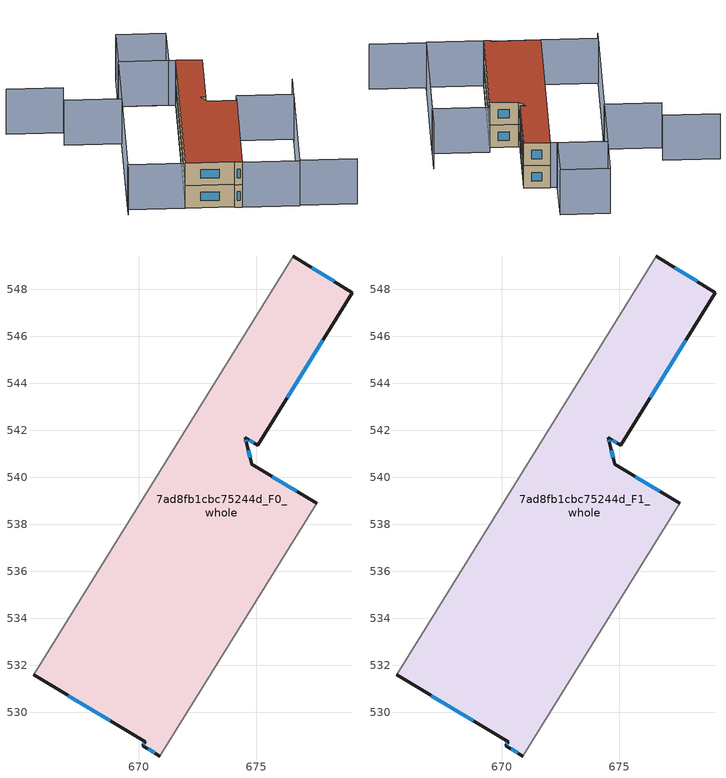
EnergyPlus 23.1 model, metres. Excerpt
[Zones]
7ad8fb1cbc75244d_F0_whole
 floor ground (EU_floor_Construction): 679.1,547.85 675.07,541.36 674.53,541.69 674.59,541.43 674.81,540.55 677.57,538.89 670.9,528.14 670.17,528.58 670.26,528.74 665.52,531.61 676.58,549.42 z0
 wall outside (EU_wall_Construction): 677.57,538.89 674.81,540.55 674.59,541.43 674.53,541.69 675.07,541.36 679.1,547.85 676.58,549.42 / 665.52,531.61 670.26,528.74 670.17,528.58 670.9,528.14 z0:3
 wall adiabatic (EU_wall_Construction): 670.9,528.14 677.57,538.89 / 676.58,549.42 665.52,531.61 z0:3
 window (EU_Window_Construction): 674.7,541.59 674.9,541.46 / 674.57,541.51 674.55,541.61 / 674.74,540.83 674.66,541.16 / 676.71,539.41 675.67,540.04 / 670.39,528.44 670.67,528.28 / 670.23,528.69 670.2,528.63 / 667,530.71 668.78,529.63 / 678.31,548.34 677.36,548.93 / 676.32,543.38 677.84,545.83 z0.93:2.07
7ad8fb1cbc75244d_F1_whole
 floor to 7ad8fb1cbc75244d_F0_whole (EU_floor_Construction): 679.1,547.85 675.07,541.36 674.53,541.69 674.59,541.43 674.81,540.55 677.57,538.89 670.9,528.14 670.17,528.58 670.26,528.74 665.52,531.61 676.58,549.42 z3
 wall outside (EU_wall_Construction): 677.57,538.89 674.81,540.55 674.59,541.43 674.53,541.69 675.07,541.36 679.1,547.85 676.58,549.42 / 665.52,531.61 670.26,528.74 670.17,528.58 670.9,528.14 z3:6
 wall adiabatic (EU_wall_Construction): 670.9,528.14 677.57,538.89 / 676.58,549.42 665.52,531.61 z3:6
 window (EU_Window_Construction): 674.7,541.59 674.9,541.46 / 674.57,541.51 674.55,541.61 / 674.74,540.83 674.66,541.16 / 676.71,539.41 675.67,540.04 / 670.39,528.44 670.67,528.28 / 670.23,528.69 670.2,528.63 / 667,530.71 668.78,529.63 / 678.31,548.34 677.36,548.93 / 676.32,543.38 677.84,545.83 z3.93:5.07
 roof outside (EU_roof_Construction): 670.9,528.14 677.57,538.89 674.81,540.55 674.59,541.43 674.53,541.69 675.07,541.36 679.1,547.85 676.58,549.42 665.52,531.61 670.26,528.74 670.17,528.58 z6
shading: 681.81,521.45 676.37,524.83 / 676.37,524.83 685.05,538.8 / 661.72,549.75 667.15,546.38 / 667.15,546.38 659.53,534.11 / 657.65,555.33 663.08,551.96 / 670.9,528.14 678.04,539.64 / 678.04,539.64 683.47,536.26 / 683.47,536.26 676.33,524.76 / 676.33,524.76 670.9,528.14 / 676.58,549.43 665.51,531.6 / 665.51,531.6 660.07,534.97 / 660.07,534.97 671.14,552.8 / 671.14,552.8 676.58,549.43 / 675.9,549.85 671.13,552.78 / 671.13,552.78 674.03,557.5 / 674.03,557.5 678.8,554.57 / 678.8,554.57 675.9,549.85 z0:6
[Building]
EU S2 Campaign: North Axis=0; Terrain=City; Solar Distribution=FullExterior
[Site:Location]
Montreal-Trudeau.Intl.AP: Latitude=45.4667; Longitude=-73.75; Time Zone=-5; Elevation=36
[SizingPeriod:WeatherFileDays]
AnnualSizingPeriod: Begin Month=1; Begin Day of Month=1; End Month=12; End Day of Month=31; Day of Week for Start Day=Monday; Use Weather File Daylight Saving Period=No; Use Weather File Rain and Snow Indicators=No
[MATERIAL]
EU_InternalMass_Material: Roughness=MediumRough; Thickness=0.1; Conductivity=1; Density=1800; Specific Heat=900; Thermal Absorptance=0.9; Solar Absorptance=0.7; Visible Absorptance=0.7
[MATERIAL:NOMASS] Roughness=MediumRough; Thermal Absorptance=0.9; Solar Absorptance=0.7; Visible Absorptance=0.7
Name | Thermal Resistance
EU_wall_NoMass; EU_floor_NoMass | 1.51479
EU_roof_NoMass | 2.84114
[WINDOWMATERIAL:SIMPLEGLAZINGSYSTEM]
EU_Window_SimpleGlazing: UFactor=3.53504; Solar Heat Gain Coefficient=0.8; Visible Transmittance=0.8
[CONSTRUCTION]
EU_wall_Construction: EU_wall_NoMass
EU_roof_Construction: EU_roof_NoMass
EU_floor_Construction: EU_floor_NoMass
EU_Window_Construction: EU_Window_SimpleGlazing
EU_InternalMass_Construction: EU_InternalMass_Material
[ZONE] Type=1; Multiplier=1; Ceiling Height=autocalculate; Floor Area=autocalculate; Part of Total Floor Area=Yes
Name | Volume
7ad8fb1cbc75244d_F0_whole | 314.858
7ad8fb1cbc75244d_F1_whole | 314.859
[INTERNALMASS] Construction=EU_InternalMass_Construction; Surface Area=104.957
Name | Zone or ZoneList
7ad8fb1cbc75244d_F0_whole_EU_InternalMass | 7ad8fb1cbc75244d_F0_whole
7ad8fb1cbc75244d_F1_whole_EU_InternalMass | 7ad8fb1cbc75244d_F1_whole
[OTHEREQUIPMENT] Fuel Type=Electricity; Design Level Calculation Method=Watts/Area; Power per Zone Floor Area=1; Fraction Latent=0; Fraction Radiant=0; Fraction Lost=0; Carbon Dioxide Generation Rate=0; EndUse Subcategory=EU_Step8_InternalGains
Name | Zone or ZoneList or Space or SpaceList | Schedule
EU_Step8_InternalGain_7ad8fb1cbc75244d_F0_whole_f000 | 7ad8fb1cbc75244d_F0_whole | EU_Step8_GainSchedule_7ad8fb1cbc75244d_F0_whole_f000
EU_Step8_InternalGain_7ad8fb1cbc75244d_F1_whole_f000 | 7ad8fb1cbc75244d_F1_whole | EU_Step8_GainSchedule_7ad8fb1cbc75244d_F1_whole_f000
[ZONEVENTILATION:DESIGNFLOWRATE] Schedule=EU_AlwaysOn; Design Flow Rate Calculation Method=AirChanges/Hour; Air Changes per Hour=0.775154; Ventilation Type=Natural; Fan Pressure Rise=0; Fan Total Efficiency=1; Constant Term Coefficient=1; Temperature Term Coefficient=0; Velocity Term Coefficient=0; Velocity Squared Term Coefficient=0; Minimum Indoor Temperature=-100; Maximum Indoor Temperature=100; Delta Temperature=-100; Minimum Outdoor Temperature=-100; Maximum Outdoor Temperature=100; Maximum Wind Speed=40
Name | Zone or ZoneList or Space or SpaceList
EU_ConstantAir_7ad8fb1cbc75244d_F0_whole | 7ad8fb1cbc75244d_F0_whole
EU_ConstantAir_7ad8fb1cbc75244d_F1_whole | 7ad8fb1cbc75244d_F1_whole
[HVACTEMPLATE:THERMOSTAT] Constant Heating Setpoint=20; Constant Cooling Setpoint=50
EU_HeatOnly_7ad8fb1cbc75244d_F0_whole; EU_HeatOnly_7ad8fb1cbc75244d_F1_whole
[HVACTEMPLATE:ZONE:IDEALLOADSAIRSYSTEM] System Availability Schedule=EU_AlwaysOn; Maximum Heating Supply Air Temperature=50; Minimum Cooling Supply Air Temperature=13; Maximum Heating Supply Air Humidity Ratio=0.0156; Minimum Cooling Supply Air Humidity Ratio=0.0077; Heating Limit=NoLimit; Cooling Limit=NoLimit; Heating Availability Schedule=EU_AlwaysOn; Cooling Availability Schedule=EU_CoolingOff; Dehumidification Control Type=ConstantSensibleHeatRatio; Cooling Sensible Heat Ratio=0.7; Dehumidification Setpoint=60; Humidification Control Type=None; Humidification Setpoint=30; Outdoor Air Method=None; Outdoor Air Flow Rate per Person=0.00944; Outdoor Air Flow Rate per Zone Floor Area=0; Outdoor Air Flow Rate per Zone=0; Demand Controlled Ventilation Type=None; Outdoor Air Economizer Type=NoEconomizer; Heat Recovery Type=None; Sensible Heat Recovery Effectiveness=0.7; Latent Heat Recovery Effectiveness=0.65
Name | Template Thermostat
7ad8fb1cbc75244d_F0_whole | EU_HeatOnly_7ad8fb1cbc75244d_F0_whole
7ad8fb1cbc75244d_F1_whole | EU_HeatOnly_7ad8fb1cbc75244d_F1_whole
[SIZING:ZONE] Zone Cooling Design Supply Air Temperature Input Method=SupplyAirTemperature; Zone Cooling Design Supply Air Temperature=13; Zone Heating Design Supply Air Temperature Input Method=SupplyAirTemperature; Zone Heating Design Supply Air Temperature=50; Zone Cooling Design Supply Air Humidity Ratio=0.008; Zone Heating Design Supply Air Humidity Ratio=0.008; Cooling Design Air Flow Method=DesignDay; Cooling Design Air Flow Rate=0; Cooling Minimum Air Flow per Zone Floor Area=0.000762; Cooling Minimum Air Flow=0; Cooling Minimum Air Flow Fraction=0.2; Heating Design Air Flow Method=DesignDay; Heating Design Air Flow Rate=0; Heating Maximum Air Flow per Zone Floor Area=0.002032; Heating Maximum Air Flow=0.141576; Heating Maximum Air Flow Fraction=0.3; Account for Dedicated Outdoor Air System=No; Dedicated Outdoor Air System Control Strategy=NeutralSupplyAir; Dedicated Outdoor Air Low Setpoint Temperature for Design=autosize; Dedicated Outdoor Air High Setpoint Temperature for Design=autosize; Zone Load Sizing Method=Sensible Load Only No Latent Load; Zone Latent Cooling Design Supply Air Humidity Ratio Input Method=HumidityRatioDifference; Zone Cooling Design Supply Air Humidity Ratio Difference=0.005; Zone Latent Heating Design Supply Air Humidity Ratio Input Method=HumidityRatioDifference; Zone Humidification Design Supply Air Humidity Ratio Difference=0.005
7ad8fb1cbc75244d_F0_whole; 7ad8fb1cbc75244d_F1_whole
[SCHEDULE:CONSTANT]
Name | Hourly Value
EU_AlwaysOn | 1
EU_CoolingOff | 0
[SCHEDULE:FILE] Column Number=1; Rows to Skip at Top=0; Number of Hours of Data=8760; Column Separator=Comma; Interpolate to Timestep=No; Minutes per Item=60; Adjust Schedule for Daylight Savings=Yes
Name | File
EU_Step8_GainSchedule_7ad8fb1cbc75244d_F0_whole_f000 | ../../schedules/7ad8fb1cbc75244d/7ad8fb1cbc75244d_F0_whole_f000_gain.csv
EU_Step8_GainSchedule_7ad8fb1cbc75244d_F1_whole_f000 | ../../schedules/7ad8fb1cbc75244d/7ad8fb1cbc75244d_F1_whole_f000_gain.csv
